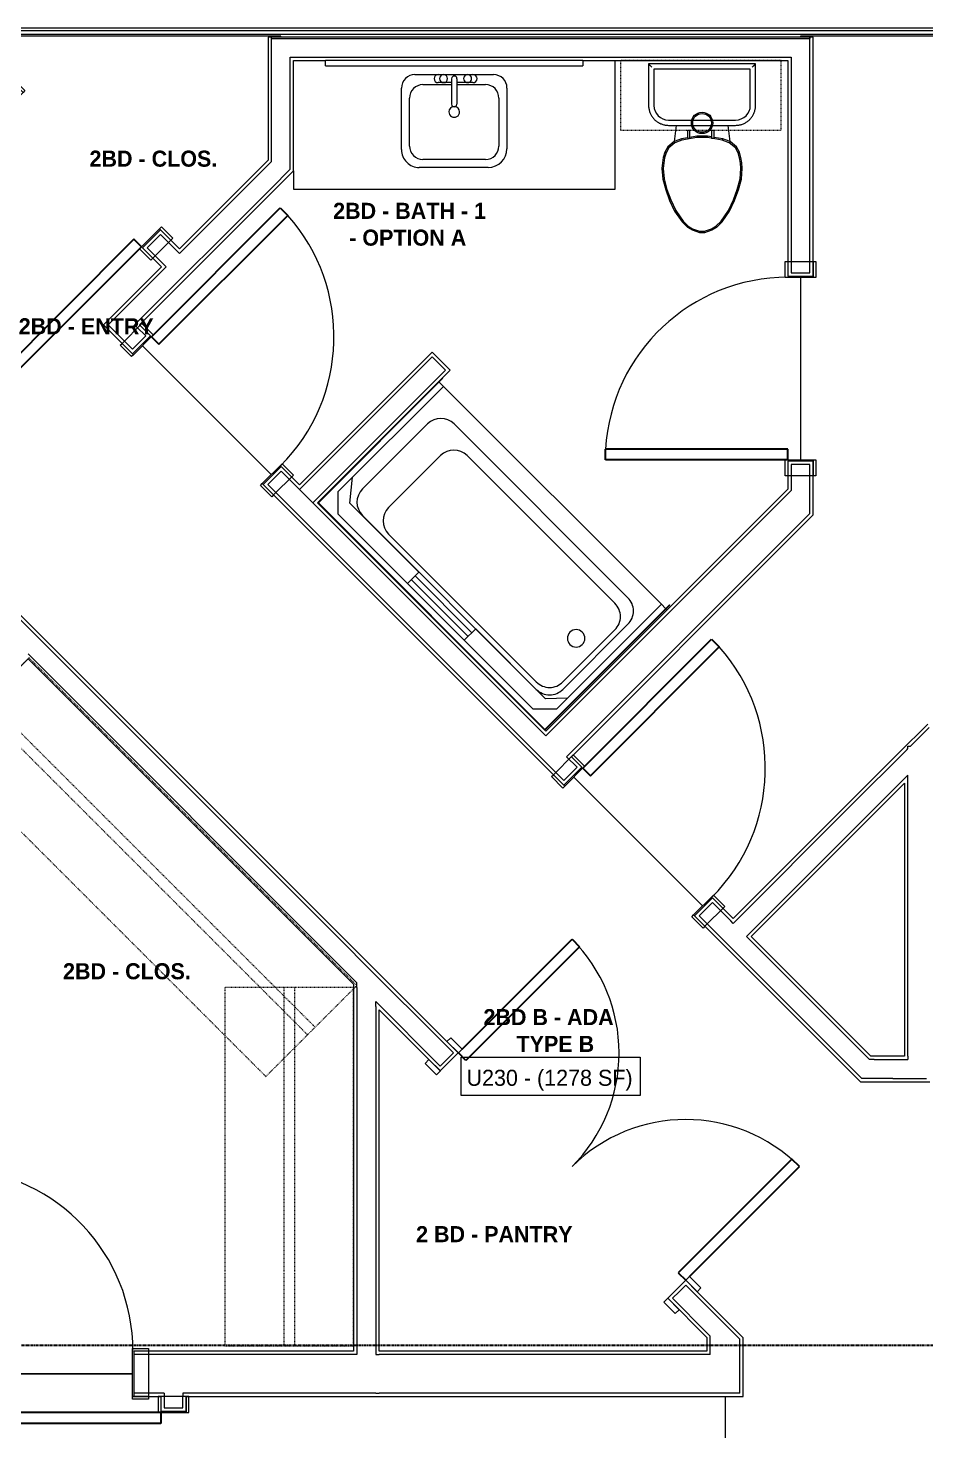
# Model space of a CAD drawing. Header units: inches. Extents: x -4093 to -1777, y 9773 to 12264.
# Drawn here: x -2425.7 to -2258.2, y 10151.2 to 10413 of the extents above; entities that cross this region are included whole.
import ezdxf

# ---------------------------------------------------------------- set-up
doc = ezdxf.new("R2010")
doc.units = ezdxf.units.IN
doc.header["$MEASUREMENT"] = 0
doc.linetypes.add('Dash', pattern=[0.25, 0.125, -0.125])
doc.linetypes.add('Grid Line 1_2_', pattern=[0.875, 0.5, -0.125, 0.125, -0.125])
for name, color, linetype, lineweight in [('0-1', 7, 'Continuous', 5), ('0-2', 7, 'Continuous', 9), ('A-AREA-IDEN', 2, 'Continuous', 9), ('A-DOOR-1', 7, 'Continuous', 9), ('A-DOOR-2', 10, 'Continuous', 30), ('A-FLOR-1', 7, 'Continuous', 9), ('A-WALL-1', 7, 'Continuous', 9), ('A-WALL-2', 250, 'Continuous', 18), ('I-WALL-1', 7, 'Continuous', 9), ('P-SANR-FIXT-1', 7, 'Continuous', 9), ('Q-CASE-1', 7, 'Continuous', 9), ('Q-CASE-2', 7, 'Dash', 9), ('Q-CASE-HDLN-1', 7, 'Dash', 9), ('S-GRID-1', 1, 'Grid Line 1_2_', 30)]:
    doc.layers.add(name, color=color, linetype=linetype, lineweight=lineweight)
doc.styles.add('Century Gothic', font='ufonts.com_century-gothic.ttf', dxfattribs={"height": 3})
doc.styles.add('Century Gothic_B', font='GOTHICB.TTF', dxfattribs={"height": 3})

# ---------------------------------------------------------------- blocks, each defined once
blk = doc.blocks.new('OD_CW_Closet - OD_CW_Closet-3807278-BACKGROUND - 2ND FLOOR')
at = {"layer": 'Q-CASE-HDLN-1'}
for p, q in [((67.55, 24), (0.74, 24)), ((0.74, 24), (0.74, 0)), ((67.55, 0), (67.55, 24)), ((0.74, 13), (67.55, 13)), ((0.74, 11), (67.55, 11)), ((0.74, 0), (67.55, 0))]:
    blk.add_line(p, q, dxfattribs=at)
blk = doc.blocks.new('OD_CW_Closet - OD_CW_Closet-3810373-BACKGROUND - 2ND FLOOR')
at = {"layer": 'Q-CASE-HDLN-1'}
for p, q in [((87.24, 24), (0.74, 24)), ((0.74, 24), (0.74, 0)), ((87.24, 0), (87.24, 24)), ((0.74, 13), (87.24, 13)), ((0.74, 11), (87.24, 11)), ((0.74, 0), (87.24, 0))]:
    blk.add_line(p, q, dxfattribs=at)
blk = doc.blocks.new('SWING - SINGLE - FLUSH - SWING - FLUSH - 2-10 x 6-8 - PRIVACY-4346078-BACKGROUND - 2ND FLOOR')
at = {"layer": 'A-DOOR-1'}
for p, q in [((-20, 4.25), (-20, 4.75)), ((-20, 4.75), (-17, 4.75)), ((-20, 4.25), (-17, 4.25)), ((-20, -4.75), (-20, 4.25)), ((-17, 4.25), (-20, 4.25)), ((-17, 4.75), (-17, 4.25)), ((-17, 4.25), (-17, -4.75)), ((17, 4.25), (17, 4.75)), ((17, 4.75), (20, 4.75)), ((17, 4.25), (20, 4.25)), ((17, -4.75), (17, 4.25)), ((20, 4.25), (17, 4.25)), ((20, 4.75), (20, 4.25)), ((20, 4.25), (20, -4.75)), ((-17, -4.75), (-20, -4.75)), ((20, -4.75), (17, -4.75))]:
    blk.add_line(p, q, dxfattribs=at)
blk.add_arc((17, -4.25), 34.07, 180, 266.6343, dxfattribs=at)
at = {"layer": 'A-DOOR-2'}
for p, q in [((15, -4.25), (15, -38.26)), ((17, -4.25), (15, -4.25)), ((17, -4.25), (17, -38.26)), ((17, -38.26), (15, -38.26))]:
    blk.add_line(p, q, dxfattribs=at)
blk = doc.blocks.new('SWING - SINGLE - FLUSH - SWING - FLUSH - 2-10 x 6-8 - PRIVACY-4346070-BACKGROUND - 2ND FLOOR')
at = {"layer": 'A-DOOR-1'}
for p, q in [((-20, 2.37), (-20, 2.87)), ((-20, 2.87), (-17, 2.87)), ((-17, 2.87), (-17, 2.37)), ((17, 2.37), (17, 2.87)), ((17, 2.87), (20, 2.87)), ((20, 2.87), (20, 2.37)), ((-20, 2.37), (-17, 2.37)), ((-20, -2.88), (-20, 2.37)), ((-17, 2.37), (-20, 2.37)), ((-17, 2.37), (-17, -2.88)), ((17, 2.37), (20, 2.37)), ((17, -2.88), (17, 2.37)), ((20, 2.37), (17, 2.37)), ((20, 2.37), (20, -2.88)), ((-17, -2.88), (-20, -2.88)), ((20, -2.88), (17, -2.88))]:
    blk.add_line(p, q, dxfattribs=at)
blk.add_arc((17, -2.38), 34.07, 180, 266.6343, dxfattribs=at)
at = {"layer": 'A-DOOR-2'}
for p, q in [((15, -2.38), (15, -36.38)), ((17, -2.38), (15, -2.38)), ((17, -2.38), (17, -36.38)), ((17, -36.38), (15, -36.38))]:
    blk.add_line(p, q, dxfattribs=at)
blk = doc.blocks.new('SWING - SINGLE - FLUSH - SWING - FLUSH - 2-10 x 6-8 - PRIVACY-4346068-BACKGROUND - 2ND FLOOR')
at = {"layer": 'A-DOOR-1'}
for p, q in [((-20, 2.37), (-20, 2.87)), ((-20, 2.87), (-17, 2.87)), ((-17, 2.87), (-17, 2.37)), ((17, 2.37), (17, 2.87)), ((17, 2.87), (20, 2.87)), ((20, 2.87), (20, 2.37)), ((-20, 2.37), (-17, 2.37)), ((-20, -2.88), (-20, 2.37)), ((-17, 2.37), (-20, 2.37)), ((-17, 2.37), (-17, -2.88)), ((17, 2.37), (20, 2.37)), ((17, -2.88), (17, 2.37)), ((20, 2.37), (17, 2.37)), ((20, 2.37), (20, -2.88)), ((-17, -2.88), (-20, -2.88)), ((20, -2.88), (17, -2.88))]:
    blk.add_line(p, q, dxfattribs=at)
blk.add_arc((17, -2.38), 34.07, 180, 266.6343, dxfattribs=at)
at = {"layer": 'A-DOOR-2'}
for p, q in [((15, -2.38), (15, -36.38)), ((17, -2.38), (15, -2.38)), ((17, -2.38), (17, -36.38)), ((17, -36.38), (15, -36.38))]:
    blk.add_line(p, q, dxfattribs=at)
blk = doc.blocks.new('M_Sink Vanity-Square - 500 x 440mm-1372835-BACKGROUND - 2ND FLOOR')
at = {"layer": 'P-SANR-FIXT-1'}
for p, q in [((-5.72, 10.23), (7.14, 10.23)), ((-5.22, 8.73), (6.46, 8.73)), ((-9.22, -4.59), (-9.22, 6.73)), ((-7.72, -2.72), (-7.72, 6.23)), ((8.96, 6.23), (8.96, -2.72)), ((10.46, 6.91), (10.46, -4.59)), ((0.12, -6.33), (0.12, -1.59)), ((1.12, -6.33), (1.12, -1.59)), ((0.12, -5.22), (-5.22, -5.22)), ((6.46, -5.22), (1.12, -5.22)), ((7.96, -7.09), (-6.72, -7.09)), ((-2.88, -5.59), (0.12, -5.59)), ((3.62, -7.09), (-2.88, -7.09)), ((1.12, -5.59), (3.62, -5.59))]:
    blk.add_line(p, q, dxfattribs=at)
for centre, radius, start, end in [((-5.72, 6.73), 3.5, 90, 180), ((-5.22, 6.23), 2.5, 90, 180), ((6.46, 6.23), 2.5, 360, 90), ((7.14, 6.91), 3.32, 360, 90), ((0.62, -0.13), 1, 360, 180), ((0.62, -0.13), 1, 180, 0), ((0.62, -1.59), 0.5, 360, 180), ((-6.72, -4.59), 2.5, 180, 270), ((-5.22, -2.72), 2.5, 180, 270), ((6.46, -2.72), 2.5, 270, 360), ((7.96, -4.59), 2.5, 270, 0), ((-2.88, -6.34), 0.75, 90, 270), ((-1.88, -6.34), 0.75, 360, 180), ((-1.88, -6.34), 0.75, 180, 0), ((0.62, -6.33), 0.5, 180, 0), ((2.62, -6.34), 0.75, 0, 180), ((2.62, -6.34), 0.75, 180, 0), ((3.62, -6.34), 0.75, 270, 90)]:
    blk.add_arc(centre, radius, start, end, dxfattribs=at)
blk = doc.blocks.new('Bath Vanity - Bath Vanity 60_-V37-BACKGROUND - 2ND FLOOR')
at = {"layer": 'Q-CASE-1'}
for p, q in [((30.74, 24), (-29.26, 24)), ((-29.26, 24), (-29.26, 0)), ((30.74, 20.56), (30.74, 24))]:
    blk.add_line(p, q, dxfattribs=at)
blk = doc.blocks.new('Toilet-Domestic-3D - Toilet-Domestic-3D-V38-BACKGROUND - 2ND FLOOR')
at = {"layer": 'P-SANR-FIXT-1'}
for p, q in [((-9.98, 19.48), (-9.98, 11.75)), ((9.98, 19.48), (-9.98, 19.48)), ((-9.86, 19.36), (-9.98, 19.48)), ((9, 18.5), (-9, 18.5)), ((-9, 18.5), (-9, 11.75)), ((-9, 18.5), (-9, 11.75)), ((9, 18.5), (-9, 18.5)), ((9, 11.75), (9, 18.5)), ((9, 11.75), (9, 18.5)), ((9.98, 19.48), (9.86, 19.36)), ((9.98, 11.75), (9.98, 19.48)), ((-6.25, 9), (6.25, 9)), ((-6.25, 9), (6.25, 9)), ((-6.25, 8.02), (6.25, 8.02)), ((-4.86, 8.02), (-5.21, 5)), ((5.21, 5), (4.86, 8.02)), ((-3.84, 5.5), (-5.21, 5)), ((-3.77, 5.26), (-5.08, 4.78)), ((-2.75, 5.69), (-3.84, 5.5)), ((-3.84, 5.5), (-3.77, 5.26)), ((-0.98, 5.75), (-3.77, 5.26)), ((-1, 6), (-2.26, 5.78)), ((-1, 6), (-0.98, 5.75)), ((1, 6), (-1, 6)), ((0.98, 5.75), (-0.98, 5.75)), ((1, 6), (0.98, 5.75)), ((3.77, 5.26), (0.98, 5.75)), ((1.75, 5.87), (1, 6)), ((3.84, 5.5), (2.24, 5.78)), ((3.84, 5.5), (3.77, 5.26)), ((5.08, 4.78), (3.77, 5.26)), ((5.21, 5), (3.84, 5.5)), ((-6.97, 3), (-7.24, 2)), ((-6.73, 2.9), (-6.99, 1.95)), ((-6.4, 4), (-6.97, 3)), ((-6.97, 3), (-6.73, 2.9)), ((-6.21, 3.84), (-6.73, 2.9)), ((-5.21, 5), (-6.4, 4)), ((-6.21, 3.84), (-6.4, 4)), ((-5.08, 4.78), (-6.21, 3.84)), ((-5.21, 5), (-5.08, 4.78)), ((5.21, 5), (5.08, 4.78)), ((6.21, 3.84), (5.08, 4.78)), ((6.4, 4), (5.21, 5)), ((6.4, 4), (6.21, 3.84)), ((6.73, 2.9), (6.21, 3.84)), ((6.97, 3), (6.4, 4)), ((6.97, 3), (6.73, 2.9)), ((6.99, 1.95), (6.73, 2.9)), ((7.24, 2), (6.97, 3)), ((-7.41, 1), (-7.5, 0)), ((-7.24, 2), (-7.41, 1)), ((-7.41, 1), (-7.16, 0.96)), ((-7.16, 0.96), (-7.25, 0)), ((-7.24, 2), (-6.99, 1.95)), ((-6.99, 1.95), (-7.16, 0.96)), ((7.24, 2), (6.99, 1.95)), ((7.16, 0.96), (6.99, 1.95)), ((7.41, 1), (7.16, 0.96)), ((7.25, 0), (7.16, 0.96)), ((7.41, 1), (7.24, 2)), ((7.5, 0), (7.25, 0)), ((7.5, 0), (7.41, 1)), ((-7.5, 0), (-7.25, 0)), ((-7.5, 0), (-7.33, -1.99)), ((-7.33, -1.99), (-7.08, -1.95)), ((-7.33, -1.99), (-6.79, -4)), ((-7.25, 0), (-7.08, -1.95)), ((-7.08, -1.95), (-6.55, -3.92)), ((6.55, -3.92), (7.08, -1.95)), ((6.79, -4), (7.33, -1.99)), ((7.08, -1.95), (7.25, 0)), ((7.33, -1.99), (7.08, -1.95)), ((7.33, -1.99), (7.5, 0)), ((-6.79, -4), (-6.55, -3.92)), ((-6.79, -4), (-6.06, -6)), ((-6.55, -3.92), (-5.83, -5.9)), ((5.83, -5.9), (6.55, -3.92)), ((6.06, -6), (6.79, -4)), ((6.79, -4), (6.55, -3.92)), ((-6.06, -6), (-5.83, -5.9)), ((-6.06, -6), (-5.13, -8)), ((-5.83, -5.9), (-4.91, -7.88)), ((4.91, -7.88), (5.83, -5.9)), ((5.13, -8), (6.06, -6)), ((6.06, -6), (5.83, -5.9)), ((-5.13, -8), (-4.91, -7.88)), ((-5.13, -8), (-3.74, -10)), ((-4.91, -7.88), (-3.55, -9.84)), ((-3.74, -10), (-3.55, -9.84)), ((-3.74, -10), (-2.74, -11)), ((-3.55, -9.84), (-2.59, -10.8)), ((2.59, -10.8), (3.55, -9.84)), ((2.74, -11), (3.74, -10)), ((3.55, -9.84), (4.91, -7.88)), ((3.74, -10), (3.55, -9.84)), ((3.74, -10), (5.13, -8)), ((5.13, -8), (4.91, -7.88)), ((-2.74, -11), (-2.59, -10.8)), ((-2.74, -11), (-1.87, -11.5)), ((-2.59, -10.8), (-1.77, -11.27)), ((-1.87, -11.5), (-1.77, -11.27)), ((-1.87, -11.5), (-0.5, -12)), ((-1.77, -11.27), (-0.46, -11.75)), ((-0.5, -12), (-0.46, -11.75)), ((-0.5, -12), (0.5, -12)), ((-0.46, -11.75), (0.46, -11.75)), ((0.46, -11.75), (1.77, -11.27)), ((0.5, -12), (0.46, -11.75)), ((0.5, -12), (1.87, -11.5)), ((1.77, -11.27), (2.59, -10.8)), ((1.87, -11.5), (1.77, -11.27)), ((1.87, -11.5), (2.74, -11)), ((2.74, -11), (2.59, -10.8))]:
    blk.add_line(p, q, dxfattribs=at)
at = {"layer": 'P-SANR-FIXT-1', "flags": 128}
for points in [[(-9.98, 11.75), (-9.97, 11.6), (-9.97, 11.45), (-9.95, 11.3), (-9.93, 11.16), (-9.9, 11.01), (-9.87, 10.86), (-9.83, 10.72), (-9.79, 10.58), (-9.74, 10.44), (-9.68, 10.3), (-9.62, 10.16), (-9.56, 10.03), (-9.48, 9.9), (-9.41, 9.77), (-9.33, 9.65), (-9.24, 9.52), (-9.15, 9.41), (-9.05, 9.29), (-8.95, 9.18), (-8.85, 9.08), (-8.74, 8.97), (-8.62, 8.88), (-8.51, 8.78), (-8.39, 8.7), (-8.26, 8.61), (-8.14, 8.54), (-8.01, 8.46), (-7.87, 8.4), (-7.74, 8.33), (-7.6, 8.28), (-7.46, 8.22), (-7.32, 8.18), (-7.17, 8.14), (-7.03, 8.11), (-6.88, 8.08), (-6.74, 8.05), (-6.59, 8.04), (-6.44, 8.03), (-6.29, 8.02), (-6.25, 8.02)], [(6.25, 8.02), (6.4, 8.03), (6.55, 8.03), (6.7, 8.05), (6.84, 8.07), (6.99, 8.1), (7.14, 8.13), (7.28, 8.17), (7.42, 8.21), (7.56, 8.26), (7.7, 8.32), (7.84, 8.38), (7.97, 8.44), (8.1, 8.52), (8.23, 8.59), (8.35, 8.67), (8.48, 8.76), (8.59, 8.85), (8.71, 8.95), (8.82, 9.05), (8.92, 9.15), (9.03, 9.26), (9.12, 9.38), (9.22, 9.49), (9.3, 9.61), (9.39, 9.74), (9.46, 9.86), (9.54, 9.99), (9.6, 10.13), (9.67, 10.26), (9.72, 10.4), (9.78, 10.54), (9.82, 10.68), (9.86, 10.83), (9.89, 10.97), (9.92, 11.12), (9.95, 11.26), (9.96, 11.41), (9.97, 11.56), (9.98, 11.71), (9.98, 11.75)]]:
    blk.add_lwpolyline(points, dxfattribs=at)
at = {"layer": 'P-SANR-FIXT-1'}
for radius in [2, 1.75]:
    blk.add_circle((0, 8.48), radius, dxfattribs=at)
for centre, start, end in [((-6.25, 11.75), 180, 270), ((-6.25, 11.75), 180, 270), ((6.25, 11.75), 270, 360), ((6.25, 11.75), 270, 360)]:
    blk.add_arc(centre, 2.75, start, end, dxfattribs=at)
for points in [[(-9.98, 19.48), (-9.98, 19.48), (-9.98, 19.48), (-9.98, 19.48)], [(9.98, 19.48), (9.98, 19.48), (9.98, 19.48), (9.98, 19.48)]]:
    blk.add_open_spline(points, degree=3, dxfattribs=at)
for points, knots in [([(-9.37, 18.87), (-9.41, 18.91), (-9.47, 18.97), (-9.55, 19.05), (-9.6, 19.1), (-9.66, 19.16), (-9.71, 19.21), (-9.75, 19.25), (-9.78, 19.28), (-9.8, 19.3), (-9.82, 19.32), (-9.85, 19.35), (-9.86, 19.36), (-9.86, 19.36)], [0, 0, 0, 0, 0.166667, 0.25, 0.333333, 0.416667, 0.5, 0.583333, 0.666667, 0.708333, 0.75, 0.833333, 1, 1, 1, 1]), ([(9.86, 19.36), (9.86, 19.36), (9.85, 19.35), (9.82, 19.32), (9.8, 19.3), (9.78, 19.28), (9.75, 19.25), (9.71, 19.21), (9.66, 19.16), (9.6, 19.1), (9.55, 19.05), (9.47, 18.97), (9.41, 18.91), (9.37, 18.87)], [-1, -1, -1, -1, -0.833333, -0.75, -0.708333, -0.666667, -0.583333, -0.5, -0.416667, -0.333333, -0.25, -0.166667, 0, 0, 0, 0])]:
    blk.add_open_spline(points, degree=3, knots=knots, dxfattribs=at)
blk = doc.blocks.new('300 Series Wall Hung Cabinet_326 - 30_-2909952-BACKGROUND - 2ND FLOOR')
at = {"layer": 'Q-CASE-1'}
for p, q in [((-2.5, -13.19), (-2.01, -13.19)), ((-2.5, -13.19), (-2.5, -14.69)), ((-2.5, -14.69), (-2.01, -14.69)), ((-2.01, -14.69), (-2.01, -13.19)), ((2, -13.19), (2.49, -13.19)), ((2, -13.19), (2, -14.69)), ((2, -14.69), (2.49, -14.69)), ((2.49, -14.69), (2.49, -13.19))]:
    blk.add_line(p, q, dxfattribs=at)
at = {"layer": 'Q-CASE-2'}
for p, q in [((15, -0.19), (-15, -0.19)), ((-15, -0.19), (-15, -13.19)), ((15, -13.19), (15, -0.19)), ((-15, -13.19), (15, -13.19))]:
    blk.add_line(p, q, dxfattribs=at)
blk = doc.blocks.new('BATHROOM MIRROR - BATHROOM MIRROR 48_-3124766-BACKGROUND - 2ND FLOOR')
at = {"layer": 'Q-CASE-1'}
for p, q in [((24.74, 24), (-23.26, 24)), ((-23.26, 23), (-23.26, 24)), ((24.74, 24), (24.74, 23)), ((-23.26, 23), (24.74, 23))]:
    blk.add_line(p, q, dxfattribs=at)
blk = doc.blocks.new('CTS6032CP - CTS6032CP-3806650-BACKGROUND - 2ND FLOOR')
at = {"layer": 'P-SANR-FIXT-1'}
for p, q in [((0.12, 33), (0, 33)), ((0, 0), (0, 33)), ((0.12, 0.12), (0.12, 33)), ((0.12, 32), (1.25, 32)), ((58.75, 32), (1.25, 32)), ((1.25, 4.25), (1.25, 32)), ((58.75, 32), (59.88, 32)), ((58.75, 32), (58.75, 4.31)), ((60, 33), (59.88, 33)), ((59.88, 33), (59.88, 0.12)), ((60, 33), (60, 0)), ((7.6, 28.46), (53.48, 28.46)), ((4.1, 7.77), (4.1, 24.96)), ((52.5, 26), (13.5, 26)), ((56.98, 24.96), (56.98, 7.77)), ((10, 22.5), (10, 8.75)), ((56, 8.75), (56, 22.5)), ((4.31, 4.25), (1.25, 8.02)), ((13.5, 5.25), (52.5, 5.25)), ((58.75, 7.23), (55.94, 4.25)), ((4.25, 1.25), (1.25, 4.25)), ((22.5, 4.25), (4.31, 4.25)), ((53.48, 4.27), (7.6, 4.27)), ((22.5, 1.25), (22.5, 4.25)), ((37.5, 3.25), (22.5, 3.25)), ((37.5, 4.25), (37.5, 1.25)), ((55.94, 4.25), (37.5, 4.25)), ((58.75, 4.31), (55.69, 1.25)), ((59.88, 0.12), (0.12, 0.12)), ((55.69, 1.25), (4.25, 1.25)), ((22.5, 2.25), (37.5, 2.25)), ((60, 0), (0, 0))]:
    blk.add_line(p, q, dxfattribs=at)
for centre, radius, start, end in [((7.6, 24.96), 3.5, 90, 180), ((53.48, 24.96), 3.5, 360, 90), ((13.5, 22.5), 3.5, 90, 180), ((52.5, 22.5), 3.5, 360, 90), ((52, 16.25), 1.63, 0, 180), ((52, 16.25), 1.63, 180, 360), ((13.5, 8.75), 3.5, 180, 270), ((52.5, 8.75), 3.5, 270, 0), ((7.6, 7.77), 3.5, 180, 270), ((53.48, 7.77), 3.5, 270, 0)]:
    blk.add_arc(centre, radius, start, end, dxfattribs=at)
blk = doc.blocks.new('SWING - SINGLE - FLUSH - SWING - FLUSH - 3-0 x 6-8 - PASSAGE-4346075-BACKGROUND - 2ND FLOOR')
at = {"layer": 'A-DOOR-1'}
for p, q in [((-21, 2.37), (-21, 2.87)), ((-21, 2.87), (-18, 2.87)), ((-18, 2.87), (-18, 2.37)), ((18, 2.37), (18, 2.87)), ((18, 2.87), (21, 2.87)), ((21, 2.87), (21, 2.37)), ((-21, 2.37), (-18, 2.37)), ((-21, -2.88), (-21, 2.37)), ((-18, 2.37), (-21, 2.37)), ((-18, 2.37), (-18, -2.88)), ((18, 2.37), (21, 2.37)), ((18, -2.88), (18, 2.37)), ((21, 2.37), (18, 2.37)), ((21, 2.37), (21, -2.88)), ((-18, -2.88), (-21, -2.88)), ((21, -2.88), (18, -2.88))]:
    blk.add_line(p, q, dxfattribs=at)
blk.add_arc((18, -2.38), 36.07, 180, 266.8211, dxfattribs=at)
at = {"layer": 'A-DOOR-2'}
for p, q in [((16, -2.38), (16, -38.39)), ((18, -2.38), (16, -2.38)), ((18, -2.38), (18, -38.39)), ((18, -38.39), (16, -38.39))]:
    blk.add_line(p, q, dxfattribs=at)
blk = doc.blocks.new('SWING - SINGLE - FLUSH - SWING - FLUSH - 2-10 x 6-8 - PRIVACY-4346066-BACKGROUND - 2ND FLOOR')
at = {"layer": 'A-DOOR-1'}
for p, q in [((-17, 2.87), (-20, 2.87)), ((-20, 2.87), (-20, -2.38)), ((-17, -2.38), (-17, 2.87)), ((20, 2.87), (17, 2.87)), ((17, 2.87), (17, -2.38)), ((20, -2.38), (20, 2.87)), ((-20, -2.38), (-17, -2.38)), ((-17, -2.38), (-20, -2.38)), ((-20, -2.38), (-20, -2.88)), ((-17, -2.88), (-17, -2.38)), ((17, -2.38), (20, -2.38)), ((20, -2.38), (17, -2.38)), ((17, -2.38), (17, -2.88)), ((20, -2.88), (20, -2.38)), ((-20, -2.88), (-17, -2.88)), ((17, -2.88), (20, -2.88))]:
    blk.add_line(p, q, dxfattribs=at)
blk.add_arc((17, 2.37), 34.07, 93.3657, 180, dxfattribs=at)
at = {"layer": 'A-DOOR-2'}
for p, q in [((15, 2.37), (15, 36.38)), ((17, 36.38), (15, 36.38)), ((17, 2.37), (17, 36.38)), ((17, 2.37), (15, 2.37))]:
    blk.add_line(p, q, dxfattribs=at)
blk = doc.blocks.new('SWING - DOUBLE - FLUSH - SWING - DOUBLE - 5-0 x 6-8 - DUMMY-3703244-BACKGROUND - 2ND FLOOR')
at = {"layer": 'A-DOOR-1'}
for p, q in [((-30, 3.375), (-33, 3.375)), ((-33, 3.375), (-33, 2.375)), ((-30, 2.375), (-30, 3.375)), ((33, 3.375), (30, 3.375)), ((30, 3.375), (30, 2.375)), ((33, 2.375), (33, 3.375)), ((-33, 2.375), (-30, 2.375)), ((30, 2.375), (33, 2.375)), ((-30, -2.375), (-33, -2.375)), ((-33, -2.375), (-33, -3.375)), ((-30, -3.375), (-30, -2.375)), ((33, -2.375), (30, -2.375)), ((30, -2.375), (30, -3.375)), ((33, -3.375), (33, -2.375)), ((-33, -3.375), (-30, -3.375)), ((30, -3.375), (33, -3.375))]:
    blk.add_line(p, q, dxfattribs=at)
for centre, start, end in [((-30, 2.375), 360, 90), ((30, 2.375), 90, 180)]:
    blk.add_arc(centre, 30, start, end, dxfattribs=at)
at = {"layer": 'A-DOOR-2'}
for p, q in [((-30, 3.375), (-30, 32.375)), ((-30, 32.375), (-28, 32.375)), ((-28, 32.375), (-28, 2.375)), ((30, 32.375), (28, 32.375)), ((28, 32.375), (28, 2.375)), ((30, 3.375), (30, 32.375)), ((-28, 2.375), (-30, 2.375)), ((28, 2.375), (30, 2.375))]:
    blk.add_line(p, q, dxfattribs=at)
blk = doc.blocks.new('CTR - 1st Phase - Unit Layouts_rvt-1-BACKGROUND - 2ND FLOOR')
at = {"layer": 'A-FLOR-1'}
for p, q in [((-2378.6, 10411.54), (-2437.18, 10411.54)), ((-2378.6, 10411.35), (-2378.6, 10411.54)), ((-2076.8, 10411.54), (-2281.6, 10411.54)), ((-2281.6, 10411.54), (-2281.6, 10411.35)), ((-2281.6, 10366.46), (-2281.6, 10332.46)), ((-2404.42, 10353.75), (-2380.37, 10329.71)), ((-2306.69, 10304.64), (-2306.51, 10304.46)), ((-2323.92, 10273.25), (-2299.88, 10249.21)), ((-2440.25, 10161.91), (-2406.25, 10161.91)), ((-2406.25, 10161.91), (-2440.25, 10161.91)), ((-2295.62, 10110.25), (-2295.62, 10157.66))]:
    blk.add_line(p, q, dxfattribs=at)
at = {"layer": 'A-WALL-1'}
for p, q in [((-2380.97, 10411.35), (-2380.97, 10388.39)), ((-2380.35, 10411.35), (-2380.97, 10411.35)), ((-2376.22, 10411.35), (-2380.35, 10411.35)), ((-2283.97, 10411.35), (-2376.22, 10411.35)), ((-2279.85, 10411.35), (-2283.97, 10411.35)), ((-2279.22, 10411.35), (-2279.85, 10411.35)), ((-2279.22, 10366.71), (-2279.22, 10411.35)), ((-2376.22, 10386.42), (-2376.22, 10406.98)), ((-2376.22, 10406.98), (-2370.22, 10406.98)), ((-2322.22, 10406.98), (-2283.97, 10406.98)), ((-2283.97, 10406.98), (-2283.97, 10366.71)), ((-2380.97, 10388.39), (-2397.5, 10371.86)), ((-2380.97, 10381.67), (-2376.85, 10385.79)), ((-2376.85, 10385.79), (-2376.22, 10386.42)), ((-2404.97, 10357.67), (-2380.97, 10381.67)), ((-2401.03, 10375.4), (-2404.39, 10372.04)), ((-2397.5, 10371.86), (-2401.03, 10375.4)), ((-2404.39, 10372.04), (-2400.86, 10368.5)), ((-2400.86, 10368.5), (-2411.69, 10357.67)), ((-2283.97, 10366.71), (-2279.22, 10366.71)), ((-2411.69, 10357.67), (-2411.25, 10357.22)), ((-2411.25, 10357.22), (-2408.33, 10354.31)), ((-2402.91, 10355.6), (-2404.97, 10357.67)), ((-2408.33, 10354.31), (-2406.27, 10352.24)), ((-2406.27, 10352.24), (-2402.91, 10355.6)), ((-2365, 10241.32), (-2459.07, 10335.39)), ((-2378.52, 10331.21), (-2381.88, 10327.85)), ((-2375.1, 10327.79), (-2378.52, 10331.21)), ((-2283.97, 10332.21), (-2283.97, 10327)), ((-2279.22, 10332.21), (-2283.97, 10332.21)), ((-2279.22, 10322.2), (-2279.22, 10332.21)), ((-2381.88, 10327.85), (-2325.78, 10271.75)), ((-2283.97, 10327), (-2329.14, 10281.83)), ((-2283.97, 10317.45), (-2279.85, 10321.57)), ((-2279.85, 10321.57), (-2279.22, 10322.2)), ((-2324.36, 10277.06), (-2283.97, 10317.45)), ((-2443.25, 10277.85), (-2425.75, 10295.35)), ((-2425.75, 10295.35), (-2365, 10234.6)), ((-2329.14, 10281.83), (-2329.31, 10282.01)), ((-2258.48, 10282.54), (-2262.61, 10278.41)), ((-2257.86, 10283.16), (-2258.48, 10282.54)), ((-2262.61, 10278.41), (-2294.17, 10246.86)), ((-2322.42, 10275.11), (-2324.36, 10277.06)), ((-2325.78, 10271.75), (-2322.42, 10275.11)), ((-2290.81, 10243.5), (-2262.2, 10272.11)), ((-2262.2, 10272.11), (-2262.2, 10221.16)), ((-2298.02, 10250.72), (-2301.38, 10247.36)), ((-2294.17, 10246.86), (-2298.02, 10250.72)), ((-2301.38, 10247.36), (-2297.53, 10243.5)), ((-2297.53, 10243.5), (-2297.08, 10243.06)), ((-2297.08, 10243.06), (-2294.17, 10240.14)), ((-2268.47, 10221.16), (-2290.81, 10243.5)), ((-2345.46, 10221.78), (-2365, 10241.32)), ((-2294.17, 10240.14), (-2270.44, 10216.41)), ((-2365, 10234.6), (-2365, 10166.16)), ((-2360.25, 10166.16), (-2360.25, 10229.85)), ((-2360.25, 10229.85), (-2348.82, 10218.42)), ((-2348.82, 10218.42), (-2345.46, 10221.78)), ((-2262.2, 10221.16), (-2268.47, 10221.16)), ((-2270.44, 10216.41), (-2269.56, 10216.41)), ((-2269.56, 10216.41), (-2263.72, 10216.41)), ((-2263.72, 10216.41), (-2257.45, 10216.41)), ((-2303.03, 10179.36), (-2306.39, 10176)), ((-2299.07, 10175.4), (-2303.03, 10179.36)), ((-2306.39, 10176), (-2299.07, 10168.68)), ((-2292.95, 10169.27), (-2299.07, 10175.4)), ((-2299.07, 10168.68), (-2299.07, 10166.16)), ((-2292.32, 10168.65), (-2292.95, 10169.27)), ((-2292.32, 10157.66), (-2292.32, 10168.65)), ((-2401, 10157.66), (-2401, 10154.91)), ((-2396.25, 10154.91), (-2396.25, 10157.66)), ((-2365, 10157.66), (-2360.87, 10157.66)), ((-2360.87, 10157.66), (-2360.25, 10157.66)), ((-2299.07, 10157.66), (-2292.95, 10157.66)), ((-2292.95, 10157.66), (-2292.32, 10157.66)), ((-2401, 10154.91), (-2396.25, 10154.91))]:
    blk.add_line(p, q, dxfattribs=at)
at = {"layer": 'A-WALL-2'}
for p, q in [((-2380.35, 10411.1), (-2380.35, 10411.35)), ((-2380.35, 10411.1), (-2380.35, 10411.35)), ((-2380.35, 10388.13), (-2380.35, 10411.1)), ((-2380.35, 10411.1), (-2376.85, 10411.1)), ((-2376.85, 10411.1), (-2376.22, 10411.1)), ((-2376.22, 10411.1), (-2283.97, 10411.1)), ((-2283.97, 10411.1), (-2283.35, 10411.1)), ((-2283.35, 10411.1), (-2279.85, 10411.1)), ((-2279.85, 10411.1), (-2279.85, 10411.35)), ((-2279.85, 10411.35), (-2279.85, 10411.1)), ((-2279.85, 10367.34), (-2279.85, 10411.1)), ((-2376.85, 10386.68), (-2376.85, 10407.6)), ((-2376.85, 10407.6), (-2376.22, 10407.6)), ((-2376.22, 10407.6), (-2283.97, 10407.6)), ((-2283.97, 10407.6), (-2283.35, 10407.6)), ((-2283.35, 10407.6), (-2283.35, 10367.34)), ((-2380.35, 10388.13), (-2380.97, 10387.5)), ((-2380.97, 10387.5), (-2397.5, 10370.98)), ((-2376.85, 10386.68), (-2380.35, 10383.18)), ((-2380.35, 10383.18), (-2380.97, 10382.55)), ((-2380.97, 10382.55), (-2405.86, 10357.67)), ((-2402.27, 10373.28), (-2403.51, 10372.04)), ((-2401.03, 10374.51), (-2402.27, 10373.28)), ((-2397.94, 10371.42), (-2401.03, 10374.51)), ((-2403.51, 10372.04), (-2400.41, 10368.94)), ((-2397.94, 10371.42), (-2397.5, 10370.98)), ((-2399.97, 10368.5), (-2410.81, 10357.67)), ((-2400.41, 10368.94), (-2399.97, 10368.5)), ((-2283.35, 10367.34), (-2281.6, 10367.34)), ((-2281.6, 10367.34), (-2279.85, 10367.34)), ((-2408.33, 10355.19), (-2410.81, 10357.67)), ((-2405.42, 10357.22), (-2405.86, 10357.67)), ((-2403.8, 10355.6), (-2405.42, 10357.22)), ((-2407.89, 10354.75), (-2408.33, 10355.19)), ((-2407.89, 10354.75), (-2406.27, 10353.13)), ((-2406.27, 10353.13), (-2405.03, 10354.37)), ((-2405.03, 10354.37), (-2403.8, 10355.6)), ((-2374.66, 10327.35), (-2350.35, 10351.66)), ((-2347.88, 10349.18), (-2350.35, 10351.66)), ((-2372.18, 10324.87), (-2347.88, 10349.18)), ((-2365, 10240.44), (-2459.07, 10334.51)), ((-2283.35, 10331.59), (-2283.35, 10326.74)), ((-2281.6, 10331.59), (-2283.35, 10331.59)), ((-2279.85, 10331.59), (-2281.6, 10331.59)), ((-2279.85, 10322.46), (-2279.85, 10331.59)), ((-2379.76, 10329.09), (-2380.99, 10327.85)), ((-2380.99, 10327.85), (-2325.78, 10272.64)), ((-2378.52, 10330.32), (-2379.76, 10329.09)), ((-2375.1, 10326.91), (-2378.52, 10330.32)), ((-2374.66, 10327.35), (-2375.1, 10326.91)), ((-2372.62, 10324.43), (-2375.1, 10326.91)), ((-2372.62, 10324.43), (-2375.1, 10326.91)), ((-2283.97, 10326.11), (-2328.7, 10281.39)), ((-2283.35, 10326.74), (-2283.97, 10326.11)), ((-2372.18, 10324.87), (-2372.62, 10324.43)), ((-2329.14, 10280.94), (-2372.62, 10324.43)), ((-2279.85, 10322.46), (-2283.35, 10318.96)), ((-2283.97, 10318.33), (-2324.81, 10277.5)), ((-2283.35, 10318.96), (-2283.97, 10318.33)), ((-2425.75, 10296.24), (-2365, 10235.49)), ((-2328.7, 10281.39), (-2329.14, 10280.94)), ((-2261.1, 10279.04), (-2257.6, 10282.54)), ((-2272.26, 10267.88), (-2261.73, 10278.41)), ((-2261.73, 10278.41), (-2261.57, 10278.57)), ((-2261.57, 10279.04), (-2261.1, 10279.04)), ((-2261.57, 10278.57), (-2261.57, 10279.04)), ((-2324.81, 10277.5), (-2325.25, 10277.06)), ((-2323.3, 10275.11), (-2325.25, 10277.06)), ((-2325.78, 10272.64), (-2324.54, 10273.87)), ((-2324.54, 10273.87), (-2323.3, 10275.11)), ((-2267.31, 10267.88), (-2261.57, 10273.62)), ((-2261.57, 10272.73), (-2261.57, 10273.62)), ((-2261.57, 10221.16), (-2261.57, 10272.73)), ((-2294.17, 10245.97), (-2272.26, 10267.88)), ((-2291.69, 10243.5), (-2267.31, 10267.88)), ((-2298.02, 10249.83), (-2299.26, 10248.59)), ((-2294.61, 10246.42), (-2298.02, 10249.83)), ((-2299.26, 10248.59), (-2300.5, 10247.36)), ((-2300.5, 10247.36), (-2297.08, 10243.94)), ((-2294.17, 10245.97), (-2294.61, 10246.42)), ((-2296.64, 10243.5), (-2297.08, 10243.94)), ((-2294.17, 10241.02), (-2296.64, 10243.5)), ((-2291.25, 10243.06), (-2291.69, 10243.5)), ((-2291.25, 10243.06), (-2268.73, 10220.54)), ((-2365, 10240.44), (-2364.37, 10239.81)), ((-2346.34, 10221.78), (-2364.37, 10239.81)), ((-2293.72, 10240.58), (-2294.17, 10241.02)), ((-2293.72, 10240.58), (-2270.18, 10217.04)), ((-2365, 10235.49), (-2364.37, 10234.86)), ((-2364.37, 10233.98), (-2364.37, 10234.86)), ((-2364.37, 10233.98), (-2364.37, 10165.54)), ((-2360.87, 10230.48), (-2360.87, 10231.36)), ((-2360.87, 10231.36), (-2348.82, 10219.31)), ((-2360.87, 10230.48), (-2360.87, 10165.54)), ((-2348.82, 10219.31), (-2347.58, 10220.54)), ((-2347.58, 10220.54), (-2346.34, 10221.78)), ((-2267.85, 10220.54), (-2268.73, 10220.54)), ((-2267.85, 10220.54), (-2261.57, 10220.54)), ((-2261.57, 10221.16), (-2261.57, 10220.54)), ((-2265.23, 10217.04), (-2270.18, 10217.04)), ((-2264.35, 10217.04), (-2265.23, 10217.04)), ((-2264.35, 10217.04), (-2258.07, 10217.04)), ((-2304.27, 10177.23), (-2305.51, 10176)), ((-2305.51, 10176), (-2299.07, 10169.56)), ((-2303.03, 10178.47), (-2304.27, 10177.23)), ((-2299.07, 10174.51), (-2303.03, 10178.47)), ((-2299.07, 10174.51), (-2298.45, 10173.89)), ((-2298.45, 10173.89), (-2292.95, 10168.39)), ((-2299.07, 10169.56), (-2298.45, 10168.94)), ((-2298.45, 10165.54), (-2298.45, 10168.94)), ((-2292.95, 10158.29), (-2292.95, 10168.39)), ((-2365, 10165.54), (-2406, 10165.54)), ((-2364.37, 10165.54), (-2365, 10165.54)), ((-2360.87, 10165.54), (-2360.25, 10165.54)), ((-2299.07, 10165.54), (-2360.25, 10165.54)), ((-2298.45, 10165.54), (-2299.07, 10165.54)), ((-2400.37, 10158.29), (-2406, 10158.29)), ((-2400.37, 10158.29), (-2400.37, 10157.66)), ((-2400.37, 10157.66), (-2400.37, 10155.54)), ((-2365, 10158.29), (-2396.87, 10158.29)), ((-2396.87, 10158.29), (-2396.87, 10157.66)), ((-2396.87, 10155.54), (-2396.87, 10157.66)), ((-2364.37, 10158.29), (-2365, 10158.29)), ((-2360.87, 10158.29), (-2364.37, 10158.29)), ((-2360.87, 10158.29), (-2360.25, 10158.29)), ((-2299.07, 10158.29), (-2360.25, 10158.29)), ((-2298.45, 10158.29), (-2299.07, 10158.29)), ((-2292.95, 10158.29), (-2298.45, 10158.29)), ((-2400.37, 10155.54), (-2398.62, 10155.54)), ((-2398.62, 10155.54), (-2396.87, 10155.54))]:
    blk.add_line(p, q, dxfattribs=at)
at = {"layer": 'I-WALL-1'}
for p, q in [((-2350.35, 10352.54), (-2375.1, 10327.79)), ((-2349.91, 10352.1), (-2350.35, 10352.54)), ((-2347.43, 10349.62), (-2349.91, 10352.1)), ((-2348.41, 10347.77), (-2346.99, 10349.18)), ((-2346.99, 10349.18), (-2347.43, 10349.62)), ((-2365, 10166.16), (-2406, 10166.16)), ((-2406, 10166.16), (-2406, 10157.66)), ((-2299.07, 10166.16), (-2360.25, 10166.16)), ((-2406, 10157.66), (-2401, 10157.66)), ((-2396.25, 10157.66), (-2365, 10157.66)), ((-2360.25, 10157.66), (-2299.07, 10157.66))]:
    blk.add_line(p, q, dxfattribs=at)
at = {"layer": '0-2'}
for name, p, rotation in [('Bath Vanity - Bath Vanity 60_-V37-BACKGROUND - 2ND FLOOR', (-2345.48, 10406.98), 180), ('M_Sink Vanity-Square - 500 x 440mm-1372835-BACKGROUND - 2ND FLOOR', (-2345.6, 10397.26), 180), ('SWING - SINGLE - FLUSH - SWING - FLUSH - 3-0 x 6-8 - PASSAGE-4346075-BACKGROUND - 2ND FLOOR', (-2415.62, 10386.62), 314.9999999999298), ('SWING - SINGLE - FLUSH - SWING - FLUSH - 2-10 x 6-8 - PRIVACY-4346068-BACKGROUND - 2ND FLOOR', (-2392.39, 10341.73), 134.9999999999262), ('SWING - SINGLE - FLUSH - SWING - FLUSH - 2-10 x 6-8 - PRIVACY-4346070-BACKGROUND - 2ND FLOOR', (-2281.6, 10349.46), 269.999999999948), ('CTS6032CP - CTS6032CP-3806650-BACKGROUND - 2ND FLOOR', (-2371.74, 10324.43), 314.9999999997776), ('SWING - SINGLE - FLUSH - SWING - FLUSH - 2-10 x 6-8 - PRIVACY-4346068-BACKGROUND - 2ND FLOOR', (-2311.9, 10261.23), 134.9999999999262), ('OD_CW_Closet - OD_CW_Closet-3810373-BACKGROUND - 2ND FLOOR', (-2443.06, 10279.08), 314.9999999999857), ('SWING - DOUBLE - FLUSH - SWING - DOUBLE - 5-0 x 6-8 - DUMMY-3703244-BACKGROUND - 2ND FLOOR', (-2325.92, 10198.89), 314.9999999999073), ('OD_CW_Closet - OD_CW_Closet-3807278-BACKGROUND - 2ND FLOOR', (-2389, 10234.71), 269.9999999999671), ('SWING - SINGLE - FLUSH - SWING - FLUSH - 2-10 x 6-8 - PRIVACY-4346078-BACKGROUND - 2ND FLOOR', (-2423.25, 10161.91), 180), ('SWING - SINGLE - FLUSH - SWING - FLUSH - 2-10 x 6-8 - PRIVACY-4346066-BACKGROUND - 2ND FLOOR', (-2398.62, 10137.66), 90.00000000005124)]:
    blk.add_blockref(name, p, dxfattribs=dict(at, rotation=rotation))
for name, p in [('BATHROOM MIRROR - BATHROOM MIRROR 48_-3124766-BACKGROUND - 2ND FLOOR', (-2346.96, 10382.98)), ('300 Series Wall Hung Cabinet_326 - 30_-2909952-BACKGROUND - 2ND FLOOR', (-2300.22, 10407.16)), ('Toilet-Domestic-3D - Toilet-Domestic-3D-V38-BACKGROUND - 2ND FLOOR', (-2299.97, 10386.86))]:
    blk.add_blockref(name, p, dxfattribs=at)
blk = doc.blocks.new('CTR - 1st Phase - Common Walls_rvt-1-BACKGROUND - 2ND FLOOR')
at = {"layer": 'A-WALL-2'}
for p, q in [((-2076.17, 10412.54), (-2437.43, 10412.54)), ((-2076.17, 10413.04), (-2436.93, 10413.04))]:
    blk.add_line(p, q, dxfattribs=at)
at = {"layer": 'I-WALL-1'}
blk.add_line((-2438.05, 10411.91), (-2076.17, 10411.91), dxfattribs=at)
blk = doc.blocks.new('CTR - 1st Phase - Structure_rvt-1-BACKGROUND - 2ND FLOOR')
at = {"layer": 'S-GRID-1'}
blk.add_line((-1777.25, 10167.19), (-4076.95, 10167.19), dxfattribs=at)

msp = doc.modelspace()

# ---------------------------------------------------------------- linework, layer by layer
at = {"layer": 'A-AREA-IDEN', "flags": 128}
msp.add_lwpolyline([(-2344.93, 10220.98), (-2311.51, 10220.98), (-2311.51, 10213.82), (-2344.93, 10213.82)], close=True, dxfattribs=at)

# ---------------------------------------------------------------- block references
at = {"layer": '0-1'}
for name in ['CTR - 1st Phase - Structure_rvt-1-BACKGROUND - 2ND FLOOR', 'CTR - 1st Phase - Unit Layouts_rvt-1-BACKGROUND - 2ND FLOOR', 'CTR - 1st Phase - Common Walls_rvt-1-BACKGROUND - 2ND FLOOR']:
    msp.add_blockref(name, (0, 0), dxfattribs=at)

# ---------------------------------------------------------------- texts
at = {"layer": 'A-AREA-IDEN', "char_height": 3, "attachment_point": 1}
for s, insert, width, style in [('2BD - CLOS.', (-2414.28, 10390.17), 29.29, 'Century Gothic_B'), ('2BD - BATH - 1', (-2368.82, 10380.43), 34.946, 'Century Gothic_B'), ('- OPTION A', (-2365.82, 10375.43), 27.775, 'Century Gothic_B'), ('2BD - ENTRY', (-2427.49, 10358.89), 29.492, 'Century Gothic_B'), ('2BD - CLOS.', (-2419.22, 10238.53), 29.29, 'Century Gothic_B'), ('2BD B - ADA', (-2340.77, 10229.97), 30.3, 'Century Gothic_B'), ('TYPE B', (-2334.6, 10224.97), 15.453, 'Century Gothic_B'), ('U230 - (1278 SF)', (-2343.93, 10218.65), 37.976, 'Century Gothic'), ('2 BD - PANTRY', (-2353.34, 10189.47), 34.946, 'Century Gothic_B')]:
    msp.add_mtext(s, dxfattribs=dict(at, insert=insert, width=width, style=style))

doc.saveas('drawing.dxf')
